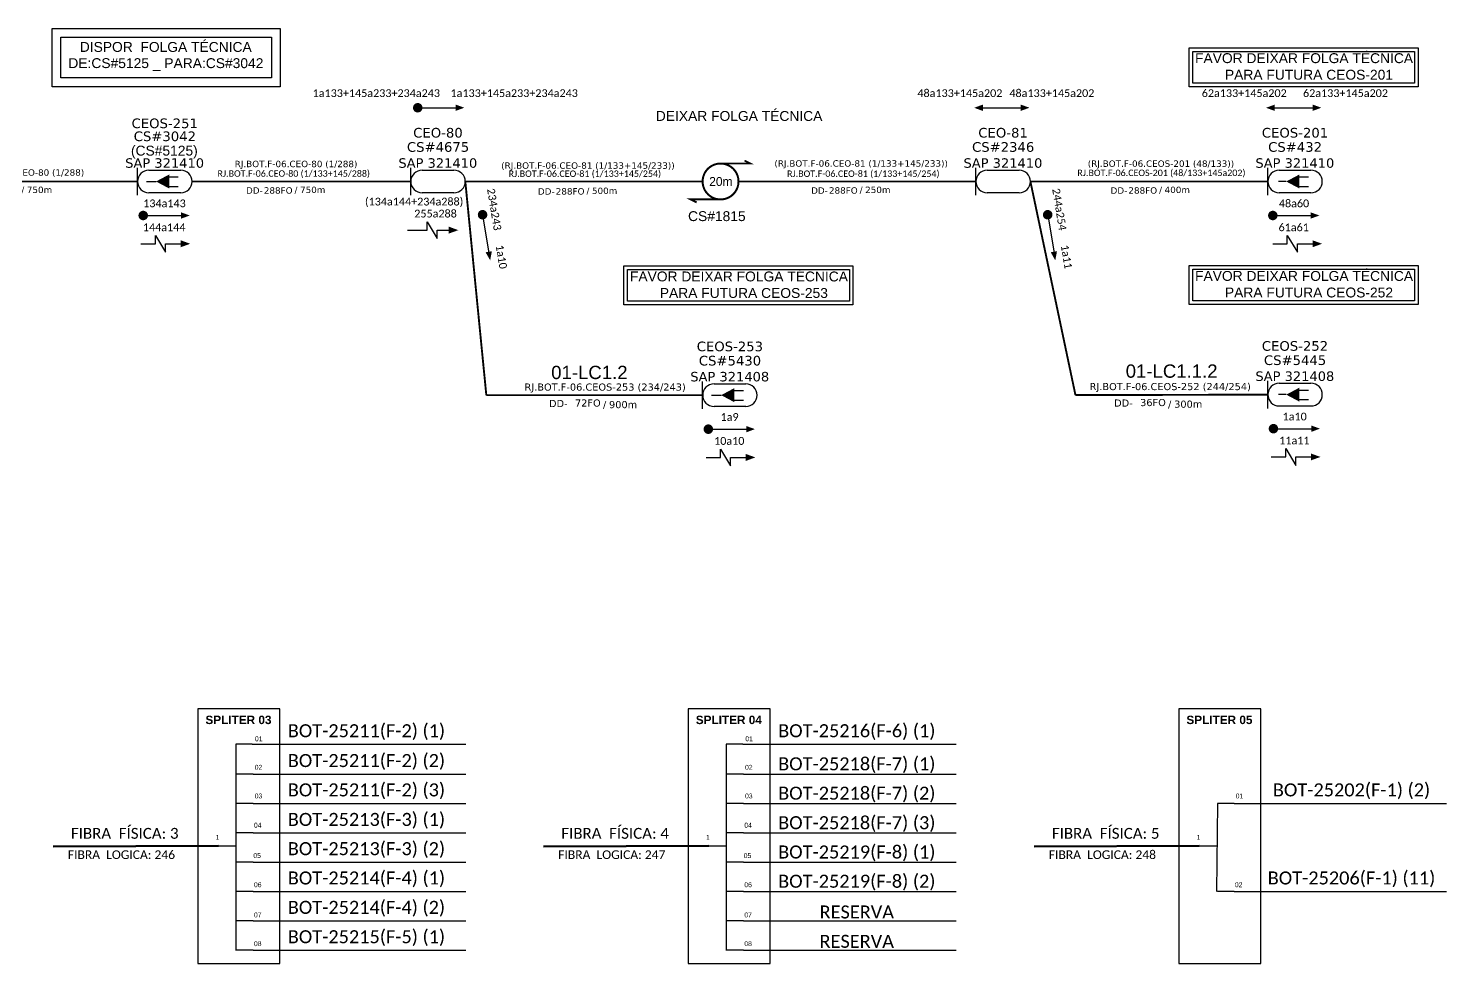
# Model space of a CAD drawing. Header units: millimetres. Extents: x 8750 to 9252, y -2645 to -1973.
# Drawn here: x 8953.1 to 9251.9, y -2186 to -1989 of the extents above; entities that cross this region are included whole.
import ezdxf
from ezdxf.enums import TextEntityAlignment as Align

# ---------------------------------------------------------------- set-up
doc = ezdxf.new("R2010")
doc.units = ezdxf.units.MM
doc.header["$MEASUREMENT"] = 0
doc.linetypes.add('ARILSUPP', pattern=[2.98, 1.42, -0.71, 0.14, -0.71])
for name, color, linetype in [('20.4-CEOS', 1, 'Continuous'), ('20.5-CABO AÉREO', 1, 'Continuous'), ('CEO', 1, 'Continuous'), ('LC1', 3, 'Continuous'), ('SETA', 7, 'Continuous')]:
    doc.layers.add(name, color=color, linetype=linetype)
doc.layers.add('40.1-ETIQUETAS', color=1, linetype='Continuous', lineweight=20)
doc.styles.add('ARIAL', font='arial.ttf')
doc.styles.add('siredit', font='verdana.ttf')

# ---------------------------------------------------------------- blocks, each defined once
blk = doc.blocks.new('ETIQUETA_RS5F')
at = {"layer": '40.1-ETIQUETAS', "color": 0, "style": 'siredit'}
blk.add_text('/', height=1.5, dxfattribs=at).set_placement((1.55, -1.95), align=Align.MIDDLE_RIGHT)
for tag, p in [('ETIQUETA_R_PRIMARIA', (1.18, 4.1)), ('ETIQUETA_R_SECUNDARIA', (1.18, 2.1)), ('F_ATIVAS/F_MORTAS', (1.11, -4.24))]:
    blk.add_attdef(tag, text='', height=1.5, dxfattribs=at).set_placement(p, align=Align.MIDDLE_CENTER)
for tag, p in [('TIPO_CABO', (-6.62, -2.12)), ('CAP_CABO', (0.37, -2.09))]:
    blk.add_attdef(tag, text='', height=1.5, dxfattribs=at).set_placement(p, align=Align.MIDDLE_RIGHT)
blk.add_attdef('METROS', text='', height=1.5, dxfattribs=at).set_placement((2.11, -1.95), align=Align.MIDDLE_LEFT)
for tag, p in [('FUSÃO_1', (0.82, -8.39)), ('FUSÃO_2', (0.82, -10.6)), ('FUSÃO_3', (0.82, -12.93)), ('FUSÃO_4', (0.82, -15.14)), ('FUSÃO_5', (0.82, -17.16))]:
    blk.add_attdef(tag, text='', height=1.5, dxfattribs=at).set_placement(p, align=Align.CENTER)

msp = doc.modelspace()

# ---------------------------------------------------------------- linework, layer by layer
at = {"color": 7, "linetype": 'Continuous'}
for p, q in [((8996.77, -2139.84), (8996.77, -2183.27)), ((9000.28, -2139.84), (8996.77, -2139.84)), ((9100.08, -2139.84), (9100.08, -2183.27)), ((9103.59, -2139.84), (9100.08, -2139.84)), ((9000.46, -2146.12), (8996.94, -2146.12)), ((9103.77, -2146.12), (9100.25, -2146.12)), ((9000.46, -2152.31), (8996.94, -2152.31)), ((9103.77, -2152.31), (9100.25, -2152.31)), ((9203.61, -2152.31), (9203.44, -2170.86)), ((9207.13, -2152.31), (9203.61, -2152.31)), ((9000.46, -2158.53), (8996.94, -2158.53)), ((9103.77, -2158.53), (9100.25, -2158.53)), ((8993.12, -2161.27), (8996.75, -2161.27)), ((9096.43, -2161.27), (9100.06, -2161.27)), ((9199.79, -2161.27), (9203.42, -2161.27)), ((9000.46, -2164.7), (8996.94, -2164.7)), ((9103.77, -2164.7), (9100.25, -2164.7)), ((9000.46, -2170.86), (8996.94, -2170.86)), ((9103.77, -2170.86), (9100.25, -2170.86)), ((9207.13, -2170.86), (9203.61, -2170.86)), ((9000.46, -2177.05), (8996.94, -2177.05)), ((9103.77, -2177.05), (9100.25, -2177.05)), ((9000.46, -2183.23), (8996.94, -2183.23)), ((9103.77, -2183.23), (9100.25, -2183.23))]:
    msp.add_line(p, q, dxfattribs=at)
at = {"color": 10, "linetype": 'Continuous'}
for p, q in [((9000.28, -2139.84), (9045.23, -2139.85)), ((9103.59, -2139.84), (9148.54, -2139.85)), ((9000.46, -2146.12), (9045.23, -2146.13)), ((9103.77, -2146.12), (9148.54, -2146.13)), ((9000.46, -2152.3), (9045.23, -2152.31)), ((9103.77, -2152.3), (9148.54, -2152.31)), ((9207.13, -2152.3), (9251.9, -2152.31)), ((9000.46, -2158.52), (9045.23, -2158.53)), ((9103.77, -2158.52), (9148.54, -2158.53)), ((9000.46, -2164.68), (9045.23, -2164.7)), ((9103.77, -2164.68), (9148.54, -2164.7)), ((9000.46, -2170.85), (9045.23, -2170.86)), ((9103.77, -2170.85), (9148.54, -2170.86)), ((9207.13, -2170.85), (9251.9, -2170.86)), ((9000.46, -2177.04), (9045.23, -2177.05)), ((9103.77, -2177.04), (9148.54, -2177.05)), ((9000.46, -2183.23), (9045.23, -2183.24)), ((9103.77, -2183.23), (9148.54, -2183.24))]:
    msp.add_line(p, q, dxfattribs=at)
at = {"color": 1, "linetype": 'Continuous', "lineweight": 60}
for p, q in [((8993.12, -2161.27), (8958.33, -2161.38)), ((9096.43, -2161.27), (9061.64, -2161.38)), ((9199.79, -2161.27), (9165, -2161.38))]:
    msp.add_line(p, q, dxfattribs=at)
at = {"color": 1}
for points in [[(8958.12, -1989.05), (9006.15, -1989.05), (9006.15, -2001.33), (8958.12, -2001.33)], [(8959.96, -1990.89), (9004.31, -1990.89), (9004.31, -1999.49), (8959.96, -1999.49)]]:
    msp.add_lwpolyline(points, close=True, dxfattribs=at)
at = {"color": 5, "ltscale": 9e-07}
for points in [[(9197.63, -1993.13), (9245.89, -1993.13), (9245.89, -2001.34), (9197.63, -2001.34)], [(9198.4, -1993.9), (9245.12, -1993.9), (9245.12, -2000.57), (9198.4, -2000.57)]]:
    msp.add_lwpolyline(points, close=True, dxfattribs=at)
at = {"color": 0, "const_width": 1}
for points in [[(9034.63, -2005.77, 1), (9035.63, -2005.77, 1)], [(9048.71, -2027.81, 1), (9048.87, -2028.8, 1)], [(9167.77, -2027.81, 1), (9167.93, -2028.8, 1)]]:
    msp.add_lwpolyline(points, format="xyb", close=True, dxfattribs=at)
at = {"color": 0}
for points in [[(9035.13, -2005.77), (9043.11, -2005.77)], [(9154.19, -2005.77), (9162.17, -2005.77)], [(9037.11, -2031.56), (9037.11, -2029.79), (9039.23, -2033.33), (9039.23, -2031.56)]]:
    msp.add_lwpolyline(points, dxfattribs=at)
at = {"color": 7}
for points in [[(9215.69, -2005.77), (9223.67, -2005.77)], [(8977.29, -2028.47), (8985.27, -2028.47)], [(9215.28, -2028.47), (9223.26, -2028.47)], [(8979.88, -2034.42), (8979.88, -2032.65), (8981.99, -2036.18), (8981.99, -2034.42)], [(9218.33, -2034.42), (9218.33, -2032.65), (9220.45, -2036.18), (9220.45, -2034.42)], [(9096.35, -2073.47), (9104.33, -2073.47)], [(9215.41, -2073.37), (9223.39, -2073.37)], [(9098.94, -2079.42), (9098.94, -2077.65), (9101.05, -2081.19), (9101.05, -2079.42)], [(9218, -2079.32), (9218, -2077.55), (9220.11, -2081.09), (9220.11, -2079.32)]]:
    msp.add_lwpolyline(points, dxfattribs=at)
at = {"color": 5, "const_width": 0.394}
for points in [[(9098.93, -2017.52), (9105.23, -2017.52), (9103.97, -2016.89)], [(9098.93, -2025.08), (9092.63, -2025.08), (9093.89, -2025.71)]]:
    msp.add_lwpolyline(points, dxfattribs=at)
at = {"color": 5, "const_width": 0.42}
msp.add_lwpolyline([(9098.93, -2017.52, 1.000012), (9098.93, -2025.08, 0.999978)], format="xyb", close=True, dxfattribs=at)
at = {"color": 7, "const_width": 1}
for points in [[(8976.79, -2028.47, 1), (8977.79, -2028.46, 1)], [(9214.78, -2028.47, 1), (9215.78, -2028.46, 1)], [(9095.85, -2073.47, 1), (9096.85, -2073.47, 1)], [(9214.91, -2073.37, 1), (9215.91, -2073.37, 1)]]:
    msp.add_lwpolyline(points, format="xyb", close=True, dxfattribs=at)
at = {"color": 3, "ltscale": 9e-07}
for points in [[(9078.57, -2039.1), (9126.83, -2039.1), (9126.83, -2047.31), (9078.57, -2047.31)], [(9079.34, -2039.87), (9126.06, -2039.87), (9126.06, -2046.54), (9079.34, -2046.54)], [(9197.63, -2039), (9245.89, -2039), (9245.89, -2047.21), (9197.63, -2047.21)], [(9198.4, -2039.77), (9245.12, -2039.77), (9245.12, -2046.44), (9198.4, -2046.44)]]:
    msp.add_lwpolyline(points, close=True, dxfattribs=at)
at = {"color": 7}
for points in [[(8988.8, -2186.05), (9006.08, -2186.05), (9006.08, -2132.39), (8988.8, -2132.39)], [(9092.11, -2186.05), (9109.39, -2186.05), (9109.39, -2132.39), (9092.11, -2132.39)], [(9195.47, -2186.05), (9212.75, -2186.05), (9212.75, -2132.39), (9195.47, -2132.39)]]:
    msp.add_lwpolyline(points, close=True, dxfattribs=at)
at = {"layer": '20.4-CEOS', "color": 8}
for p, q in [((8978.49, -2018.91), (8985.2, -2018.91)), ((8985.2, -2023.69), (8978.49, -2023.69)), ((9097.55, -2063.91), (9104.26, -2063.91)), ((9216.61, -2063.81), (9223.32, -2063.81)), ((9104.26, -2068.7), (9097.55, -2068.7)), ((9223.32, -2068.6), (9216.61, -2068.6))]:
    msp.add_line(p, q, dxfattribs=at)
at = {"layer": '20.4-CEOS', "color": 5}
for p, q in [((9036.05, -2018.91), (9042.76, -2018.91)), ((9155.11, -2018.91), (9161.82, -2018.91)), ((9216.61, -2018.91), (9223.32, -2018.91)), ((9042.76, -2023.69), (9036.05, -2023.69)), ((9161.82, -2023.69), (9155.11, -2023.69)), ((9223.32, -2023.69), (9216.61, -2023.69))]:
    msp.add_line(p, q, dxfattribs=at)
at = {"layer": '20.4-CEOS', "color": 8}
for points in [[(8976.09, -2024.19), (8976.09, -2018.42)], [(8977.95, -2021.3), (8979.99, -2021.3)], [(8982.64, -2020.35), (8984.68, -2020.35)], [(8982.64, -2022.34), (8984.68, -2022.34)], [(9095.15, -2069.19), (9095.15, -2063.42)], [(9214.21, -2069.09), (9214.21, -2063.32)], [(9097.01, -2066.31), (9099.05, -2066.31)], [(9101.7, -2065.36), (9103.74, -2065.36)], [(9101.7, -2067.35), (9103.74, -2067.35)], [(9218.11, -2066.2), (9216.5, -2066.2)], [(9220.76, -2065.26), (9222.8, -2065.26)], [(9220.76, -2067.25), (9222.8, -2067.25)]]:
    msp.add_lwpolyline(points, dxfattribs=at)
for points in [[(8979.99, -2021.3, 0, 2.95, 0), (8982.76, -2021.3, 2.95, 2.95, 0)], [(9218.11, -2066.2, 0, 2.95, 0), (9220.88, -2066.2, 2.95, 2.95, 0)], [(9099.05, -2066.31, 0, 2.95, 0), (9101.82, -2066.31, 2.95, 2.95, 0)]]:
    msp.add_lwpolyline(points, format="xyseb", dxfattribs=at)
at = {"layer": '20.4-CEOS', "color": 5}
for points in [[(9033.65, -2024.19), (9033.65, -2018.42)], [(9152.71, -2024.19), (9152.71, -2018.42)], [(9214.21, -2024.19), (9214.21, -2018.42)], [(9218.11, -2021.3), (9216.5, -2021.3)], [(9220.76, -2020.35), (9222.8, -2020.35)], [(9220.76, -2022.34), (9222.8, -2022.34)]]:
    msp.add_lwpolyline(points, dxfattribs=at)
msp.add_lwpolyline([(9218.11, -2021.3, 0, 2.95, 0), (9220.88, -2021.3, 2.95, 2.95, 0)], format="xyseb", dxfattribs=at)
at = {"layer": '20.4-CEOS', "color": 8}
for centre, start, end in [((8978.49, -2021.3), 90, 270), ((8985.2, -2021.3), 270, 90), ((9097.55, -2066.31), 90, 270), ((9104.26, -2066.31), 270, 90), ((9216.61, -2066.2), 90, 270), ((9223.32, -2066.2), 270, 90)]:
    msp.add_arc(centre, 2.39, start, end, dxfattribs=at)
at = {"layer": '20.4-CEOS', "color": 5}
for centre, start, end in [((9036.05, -2021.3), 90, 270), ((9042.76, -2021.3), 270, 90), ((9155.11, -2021.3), 90, 270), ((9161.82, -2021.3), 270, 90), ((9216.61, -2021.3), 90, 270), ((9223.32, -2021.3), 270, 90)]:
    msp.add_arc(centre, 2.39, start, end, dxfattribs=at)
at = {"layer": '20.5-CABO AÉREO', "color": 5, "ltscale": 8, "const_width": 0.4}
for points in [[(8926.09, -2021.3), (8976.09, -2021.3)], [(8987.59, -2021.3), (9033.65, -2021.3)], [(9045.15, -2021.3), (9095.15, -2021.3)], [(9102.71, -2021.3), (9152.71, -2021.3)], [(9164.21, -2021.3), (9214.21, -2021.3)]]:
    msp.add_lwpolyline(points, dxfattribs=at)
at = {"layer": '20.5-CABO AÉREO', "color": 1, "ltscale": 8, "const_width": 0.4}
for points in [[(9045.15, -2021.3), (9049.58, -2066.31)], [(9164.21, -2021.3), (9173.7, -2066.29)], [(9049.58, -2066.31), (9095.15, -2066.31)], [(9173.7, -2066.29), (9214.21, -2066.2)]]:
    msp.add_lwpolyline(points, dxfattribs=at)
at = {"layer": 'SETA', "color": 0}
for points in [[(9048.79, -2028.3), (9050.19, -2036.79)], [(9167.85, -2028.3), (9169.25, -2036.79)], [(9032.96, -2031.56), (9037.11, -2031.56)], [(9039.23, -2031.56), (9042.42, -2031.56)]]:
    msp.add_lwpolyline(points, dxfattribs=at)
at = {"layer": 'SETA', "color": 7}
for points in [[(8976.82, -2034.42), (8979.88, -2034.42)], [(8981.99, -2034.42), (8985.18, -2034.42)], [(9215.28, -2034.42), (9218.33, -2034.42)], [(9220.45, -2034.42), (9223.64, -2034.42)], [(9095.88, -2079.42), (9098.94, -2079.42)], [(9101.05, -2079.42), (9104.24, -2079.42)], [(9214.94, -2079.32), (9218, -2079.32)], [(9220.11, -2079.32), (9223.3, -2079.32)]]:
    msp.add_lwpolyline(points, dxfattribs=at)
at = {"layer": 'SETA', "color": 0}
for points in [[(9043.11, -2005.1), (9044.94, -2005.76), (9043.11, -2006.44)], [(9154.19, -2006.44), (9152.36, -2005.78), (9154.19, -2005.1)], [(9162.17, -2005.1), (9164, -2005.76), (9162.17, -2006.44)], [(9041.66, -2030.81), (9043.68, -2031.55), (9041.66, -2032.28)], [(9050.75, -2035.99), (9050.39, -2037.91), (9049.43, -2036.21)], [(9169.81, -2035.99), (9169.45, -2037.91), (9168.49, -2036.21)]]:
    msp.add_solid(points, dxfattribs=at)
at = {"layer": 'SETA', "color": 8}
msp.add_solid([(9215.69, -2006.44), (9213.86, -2005.78), (9215.69, -2005.1)], dxfattribs=at)
at = {"layer": 'SETA', "color": 7}
for points in [[(9223.67, -2005.1), (9225.5, -2005.76), (9223.67, -2006.44)], [(8985.27, -2027.8), (8987.1, -2028.46), (8985.28, -2029.13)], [(9223.25, -2027.8), (9225.09, -2028.46), (9223.26, -2029.13)], [(8985.18, -2033.68), (8987.2, -2034.42), (8985.18, -2035.15)], [(9223.64, -2033.68), (9225.66, -2034.42), (9223.64, -2035.15)], [(9104.33, -2072.8), (9106.16, -2073.46), (9104.34, -2074.14)], [(9223.39, -2072.7), (9225.22, -2073.36), (9223.4, -2074.04)], [(9104.24, -2078.69), (9106.26, -2079.42), (9104.24, -2080.16)], [(9223.3, -2078.59), (9225.32, -2079.32), (9223.3, -2080.05)]]:
    msp.add_solid(points, dxfattribs=at)

# ---------------------------------------------------------------- block references
at = {"layer": '40.1-ETIQUETAS', "color": 5}
ref = msp.add_blockref('ETIQUETA_RS5F', (9008.4, -2021.3), dxfattribs=dict(at, xscale=0.8999999999996362, yscale=0.900000000000091, zscale=0.9))
ref.add_attrib('ETIQUETA_R_SECUNDARIA', 'RJ.BOT.F-06.CEO-80 (1/288)', dxfattribs={"color": 0, "height": 1.35, "style": 'siredit'}).set_placement((9009.49, -2017.61), align=Align.MIDDLE_CENTER)
ref.add_attrib('TIPO_CABO', 'DD-', dxfattribs={"color": 0, "height": 1.35, "style": 'siredit'}).set_placement((9002.47, -2023.2), align=Align.MIDDLE_RIGHT)
ref.add_attrib('CAP_CABO', '288FO', dxfattribs={"color": 0, "height": 1.35, "style": 'siredit'}).set_placement((9008.76, -2023.19), align=Align.MIDDLE_RIGHT)
ref.add_attrib('METROS', '750m', dxfattribs={"color": 0, "height": 1.35, "style": 'siredit'}).set_placement((9010.33, -2023.06), align=Align.MIDDLE_LEFT)
ref = msp.add_blockref('ETIQUETA_RS5F', (9127.46, -2021.3), dxfattribs=dict(at, xscale=0.8999999999996362, yscale=0.900000000000091, zscale=0.9))
ref.add_attrib('ETIQUETA_R_SECUNDARIA', '(RJ.BOT.F-06.CEO-81 (1/133+145/233))', dxfattribs={"color": 0, "height": 1.35, "style": 'siredit'}).set_placement((9128.55, -2017.5), align=Align.MIDDLE_CENTER)
ref.add_attrib('TIPO_CABO', 'DD-', dxfattribs={"color": 0, "height": 1.35, "style": 'siredit'}).set_placement((9121.53, -2023.21), align=Align.MIDDLE_RIGHT)
ref.add_attrib('CAP_CABO', '288FO', dxfattribs={"color": 0, "height": 1.35, "style": 'siredit'}).set_placement((9127.82, -2023.19), align=Align.MIDDLE_RIGHT)
ref.add_attrib('METROS', '250m', dxfattribs={"color": 0, "height": 1.35, "style": 'siredit'}).set_placement((9129.39, -2023.06), align=Align.MIDDLE_LEFT)
ref = msp.add_blockref('ETIQUETA_RS5F', (9190.55, -2021.3), dxfattribs=dict(at, xscale=0.8999999999996362, yscale=0.900000000000091, zscale=0.9))
ref.add_attrib('ETIQUETA_R_SECUNDARIA', '(RJ.BOT.F-06.CEOS-201 (48/133))', dxfattribs={"color": 0, "height": 1.35, "style": 'siredit'}).set_placement((9191.71, -2017.54), align=Align.MIDDLE_CENTER)
ref.add_attrib('TIPO_CABO', 'DD-', dxfattribs={"color": 0, "height": 1.35, "style": 'siredit'}).set_placement((9184.62, -2023.21), align=Align.MIDDLE_RIGHT)
ref.add_attrib('CAP_CABO', '288FO', dxfattribs={"color": 0, "height": 1.35, "style": 'siredit'}).set_placement((9190.91, -2023.19), align=Align.MIDDLE_RIGHT)
ref.add_attrib('METROS', '400m', dxfattribs={"color": 0, "height": 1.35, "style": 'siredit'}).set_placement((9192.48, -2023.06), align=Align.MIDDLE_LEFT)
at = {"layer": '40.1-ETIQUETAS', "color": 0}
ref = msp.add_blockref('ETIQUETA_RS5F', (8950.84, -2021.3), dxfattribs=dict(at, xscale=0.8999999999996362, yscale=0.900000000000091, zscale=0.9))
ref.add_attrib('ETIQUETA_R_SECUNDARIA', 'RJ.BOT.F-06.CEO-80 (1/288)', dxfattribs={"color": 0, "height": 1.35, "style": 'siredit'}).set_placement((8951.93, -2019.41), align=Align.MIDDLE_CENTER)
ref.add_attrib('TIPO_CABO', 'DD-', dxfattribs={"color": 0, "height": 1.35, "style": 'siredit'}).set_placement((8944.91, -2023.2), align=Align.MIDDLE_RIGHT)
ref.add_attrib('CAP_CABO', '288FO', dxfattribs={"color": 0, "height": 1.35, "style": 'siredit'}).set_placement((8951.2, -2023.18), align=Align.MIDDLE_RIGHT)
ref.add_attrib('METROS', '750m', dxfattribs={"color": 0, "height": 1.35, "style": 'siredit'}).set_placement((8952.77, -2023.06), align=Align.MIDDLE_LEFT)
at = {"layer": '40.1-ETIQUETAS', "color": 5}
ref = msp.add_blockref('ETIQUETA_RS5F', (9069.9, -2021.5), dxfattribs=dict(at, xscale=0.8999999999996362, yscale=0.900000000000091, zscale=0.9))
ref.add_attrib('ETIQUETA_R_SECUNDARIA', '(RJ.BOT.F-06.CEO-81 (1/133+145/233))', dxfattribs={"color": 0, "height": 1.35, "style": 'siredit'}).set_placement((9070.99, -2017.95), align=Align.MIDDLE_CENTER)
ref.add_attrib('TIPO_CABO', 'DD-', dxfattribs={"color": 0, "height": 1.35, "style": 'siredit'}).set_placement((9063.97, -2023.4), align=Align.MIDDLE_RIGHT)
ref.add_attrib('CAP_CABO', '288FO', dxfattribs={"color": 0, "height": 1.35, "style": 'siredit'}).set_placement((9070.26, -2023.38), align=Align.MIDDLE_RIGHT)
ref.add_attrib('METROS', '500m', dxfattribs={"color": 0, "height": 1.35, "style": 'siredit'}).set_placement((9071.83, -2023.26), align=Align.MIDDLE_LEFT)
at = {"layer": '40.1-ETIQUETAS', "color": 0}
ref = msp.add_blockref('ETIQUETA_RS5F', (9073.29, -2066.35), dxfattribs=at)
ref.add_attrib('ETIQUETA_R_SECUNDARIA', 'RJ.BOT.F-06.CEOS-253 (234/243)', dxfattribs={"color": 0, "height": 1.5, "style": 'siredit'}).set_placement((9074.61, -2064.6), align=Align.MIDDLE_CENTER)
ref.add_attrib('TIPO_CABO', 'DD-', dxfattribs={"color": 0, "height": 1.5, "style": 'siredit'}).set_placement((9066.7, -2068.07), align=Align.MIDDLE_RIGHT)
ref.add_attrib('CAP_CABO', '72FO', dxfattribs={"color": 0, "height": 1.5, "style": 'siredit'}).set_placement((9073.68, -2067.96), align=Align.MIDDLE_RIGHT)
ref.add_attrib('METROS', '900m', dxfattribs={"color": 0, "height": 1.5, "style": 'siredit'}).set_placement((9075.43, -2068.3), align=Align.MIDDLE_LEFT)
ref = msp.add_blockref('ETIQUETA_RS5F', (9192.35, -2066.25), dxfattribs=at)
ref.add_attrib('ETIQUETA_R_SECUNDARIA', 'RJ.BOT.F-06.CEOS-252 (244/254)', dxfattribs={"color": 0, "height": 1.5, "style": 'siredit'}).set_placement((9193.67, -2064.5), align=Align.MIDDLE_CENTER)
ref.add_attrib('TIPO_CABO', 'DD-', dxfattribs={"color": 0, "height": 1.5, "style": 'siredit'}).set_placement((9185.76, -2067.97), align=Align.MIDDLE_RIGHT)
ref.add_attrib('CAP_CABO', '36FO', dxfattribs={"color": 0, "height": 1.5, "style": 'siredit'}).set_placement((9192.74, -2067.86), align=Align.MIDDLE_RIGHT)
ref.add_attrib('METROS', '300m', dxfattribs={"color": 0, "height": 1.5, "style": 'siredit'}).set_placement((9194.49, -2068.2), align=Align.MIDDLE_LEFT)

# ---------------------------------------------------------------- texts
at = {"color": 7, "style": 'ARIAL'}
for s, p in [('DISPOR  FOLGA TÉCNICA', (8963.93, -1994)), ('DE:CS#5125 _ PARA:CS#3042', (8961.52, -1997.41)), ('FAVOR DEIXAR FOLGA TÉCNICA', (9198.9, -1996.36)), ('PARA FUTURA CEOS-201', (9205.19, -1999.85)), ('FAVOR DEIXAR FOLGA TÉCNICA', (9079.84, -2042.34)), ('FAVOR DEIXAR FOLGA TÉCNICA', (9198.9, -2042.23)), ('PARA FUTURA CEOS-253', (9086.13, -2045.82)), ('PARA FUTURA CEOS-252', (9205.19, -2045.72))]:
    msp.add_text(s, height=2.0835, rotation=359.9867, dxfattribs=at).set_placement(p)
at = {"color": 0, "style": 'ARIAL'}
for s, height, p in [('DEIXAR FOLGA TÉCNICA', 2.0835, (9085.29, -2008.54)), ('CS#1815', 2.083, (9092.08, -2029.64))]:
    msp.add_text(s, height=height, rotation=359.9867, dxfattribs=at).set_placement(p)
at = {"color": 5, "style": 'ARIAL'}
msp.add_text('(CS#5125)', height=2.083, rotation=359.9867, dxfattribs=at).set_placement((8974.71, -2015.84))
at = {"color": 0}
msp.add_text('20m', height=1.89, dxfattribs=at).set_placement((9096.54, -2022.25))
at = {"attachment_point": 5}
for s, insert, char_height, width in [('{\\fArial|b1|i0|c0|p34;\\C10;SPLITER 03}', (8997.36, -2134.72), 1.7753, 17.28), ('\\pt9;{\\fCalibri|b0|i0|c0|p34;\\C7;BOT-25211(F-2) (1)}', (9024.32, -2137.29), 2.7432, 40.9104), ('{\\fArial|b1|i0|c0|p34;\\C10;SPLITER 04}', (9100.67, -2134.72), 1.7753, 17.28), ('\\pt9;{\\fCalibri|b0|i0|c0|p34;\\C7;BOT-25216(F-6) (1)}', (9127.63, -2137.29), 2.7432, 40.9104), ('{\\fArial|b1|i0|c0|p34;\\C10;SPLITER 05}', (9204.03, -2134.72), 1.7753, 17.28), ('\\C7;\\fArial|b0|i0|;\\H1.0273588255048;01 ', (9001.63, -2138.7), 1.7753, 3.5602), ('\\C7;\\fArial|b0|i0|;\\H1.0273588255048;01 ', (9104.94, -2138.7), 1.7753, 3.5602), ('\\pt9;{\\fCalibri|b0|i0|c0|p34;\\C7;BOT-25211(F-2) (2)}', (9024.32, -2143.57), 2.7432, 40.9104), ('\\pt9;{\\fCalibri|b0|i0|c0|p34;\\C7;BOT-25218(F-7) (1)}', (9127.63, -2144.26), 2.7432, 40.9104), ('\\C7;\\fArial|b0|i0|;\\H1.0273588255048;02 ', (9001.58, -2144.7), 1.7753, 3.7582), ('\\C7;\\fArial|b0|i0|;\\H1.0273588255048;02 ', (9104.88, -2144.7), 1.7753, 3.7582), ('\\pt9;{\\fCalibri|b0|i0|c0|p34;\\C7;BOT-25211(F-2) (3)}', (9024.32, -2149.75), 2.7432, 40.9104), ('\\pt9;{\\fCalibri|b0|i0|c0|p34;\\C7;BOT-25218(F-7) (2)}', (9127.63, -2150.44), 2.7432, 40.9104), ('\\pt9;{\\fCalibri|b0|i0|c0|p34;\\C7;BOT-25202(F-1) (2)}', (9231.86, -2149.75), 2.7432, 40.9104), ('\\C7;\\fArial|b0|i0|;\\H1.0273588255048;03 ', (9001.58, -2150.74), 1.7753, 3.456), ('\\C7;\\fArial|b0|i0|;\\H1.0273588255048;03 ', (9104.88, -2150.74), 1.7753, 3.456), ('{\\fArial|b0|i0|c0|p34;\\H0.5787x;\\C7;01}', (9208.25, -2150.74), 1.7753, 3.456), ('\\pt9;{\\fCalibri|b0|i0|c0|p34;\\C7;BOT-25213(F-3) (1)}', (9024.32, -2155.97), 2.7432, 40.9104), ('{\\fCalibri|b0|i0|c0|p34;\\C7;FIBRA  FÍSICA: 3}', (8973.4, -2158.62), 2.2859, 34.56), ('\\C7;\\fArial|b0|i0|;\\H1.0273588255048;04 ', (9001.42, -2156.89), 1.7753, 3.7582), ('{\\fCalibri|b0|i0|c0|p34;\\C7;FIBRA  FÍSICA: 4}', (9076.71, -2158.62), 2.2859, 34.56), ('\\C7;\\fArial|b0|i0|;\\H1.0273588255048;04 ', (9104.73, -2156.89), 1.7753, 3.7582), ('\\pt9;{\\fCalibri|b0|i0|c0|p34;\\C7;BOT-25218(F-7) (3)}', (9127.63, -2156.66), 2.7432, 40.9104), ('{\\fCalibri|b0|i0|c0|p34;\\C7;FIBRA  FÍSICA: 5}', (9180.07, -2158.62), 2.2859, 34.56), ('\\C7;\\fArial|b0|i0|;\\H1.0273588255048;1', (8992.95, -2159.44), 1.7753, 1.7584), ('\\pt9;{\\fCalibri|b0|i0|c0|p34;\\C7;BOT-25213(F-3) (2)}', (9024.32, -2162.13), 2.7432, 40.9104), ('\\C7;\\fArial|b0|i0|;\\H1.0273588255048;1', (9096.26, -2159.44), 1.7753, 1.7584), ('\\C7;\\fArial|b0|i0|;\\H1.0273588255048;1', (9199.62, -2159.44), 1.7753, 1.7584), ('{\\fCalibri|b0|i0|c0|p34;\\C7;FIBRA  LOGICA: 246}', (8972.71, -2163.11), 1.8289, 34.56), ('\\C7;\\fArial|b0|i0|;\\H1.0273588255048;05 ', (9001.29, -2163.3), 1.7753, 4.6222), ('{\\fCalibri|b0|i0|c0|p34;\\C7;FIBRA  LOGICA: 247}', (9076.02, -2163.11), 1.8289, 34.56), ('\\C7;\\fArial|b0|i0|;\\H1.0273588255048;05 ', (9104.6, -2163.3), 1.7753, 4.6222), ('\\pt9;{\\fCalibri|b0|i0|c0|p34;\\C7;BOT-25219(F-8) (1)}', (9127.63, -2162.83), 2.7432, 40.9104), ('{\\fCalibri|b0|i0|c0|p34;\\C7;FIBRA  LOGICA: 248}', (9179.38, -2163.11), 1.8289, 34.56), ('\\pt9;{\\fCalibri|b0|i0|c0|p34;\\C7;BOT-25214(F-4) (1)}', (9024.32, -2168.3), 2.7432, 40.9104), ('\\pt9;{\\fCalibri|b0|i0|c0|p34;\\C7;BOT-25206(F-1) (11)}', (9231.86, -2168.3), 2.7432, 40.9104), ('\\C7;\\fArial|b0|i0|;\\H1.0273588255048;06 ', (9001.42, -2169.44), 1.7753, 3.7582), ('\\C7;\\fArial|b0|i0|;\\H1.0273588255048;06 ', (9104.73, -2169.44), 1.7753, 3.7582), ('\\pt9;{\\fCalibri|b0|i0|c0|p34;\\C7;BOT-25219(F-8) (2)}', (9127.63, -2168.99), 2.7432, 40.9104), ('{\\fArial|b0|i0|c0|p34;\\H0.5787x;\\C7;02}', (9208.09, -2169.44), 1.7753, 3.7582), ('\\C7;\\fArial|b0|i0|;\\H1.0273588255048;07 ', (9001.42, -2175.8), 1.7753, 3.7582), ('\\pt9;{\\fCalibri|b0|i0|c0|p34;\\C7;BOT-25214(F-4) (2)}', (9024.32, -2174.49), 2.7432, 40.9104), ('\\C7;\\fArial|b0|i0|;\\H1.0273588255048;07 ', (9104.73, -2175.8), 1.7753, 3.7582), ('\\pt9;{\\fCalibri|b0|i0|c0|p34;\\C7;RESERVA}', (9127.63, -2175.18), 2.7432, 40.9104), ('\\pt9;{\\fCalibri|b0|i0|c0|p34;\\C7;BOT-25215(F-5) (1)}', (9024.32, -2180.68), 2.7432, 40.9104), ('\\pt9;{\\fCalibri|b0|i0|c0|p34;\\C7;RESERVA}', (9127.62, -2181.37), 2.7432, 40.9104), ('\\C7;\\fArial|b0|i0|;\\H1.0273588255048;08 ', (9001.42, -2181.85), 1.7753, 3.7582), ('\\C7;\\fArial|b0|i0|;\\H1.0273588255048;08 ', (9104.73, -2181.85), 1.7753, 3.7582)]:
    msp.add_mtext(s, dxfattribs=dict(at, insert=insert, char_height=char_height, width=width))
at = {"layer": '20.4-CEOS', "color": 7, "style": 'siredit'}
for s, height, p in [('CS#3042', 2.028, (8981.85, -2011.78)), ('CS#2346', 2.028, (9158.47, -2014.03)), ('CS#432', 2.028, (9219.97, -2014.03)), ('SAP 321410', 2, (8981.8, -2017.41)), ('SAP 321410', 2, (9158.42, -2017.41)), ('SAP 321410', 2, (9219.92, -2017.41)), ('CS#5430', 2.028, (9100.91, -2059.04)), ('CS#5445', 2.028, (9219.97, -2058.94)), ('SAP 321408', 2, (9100.86, -2062.41)), ('SAP 321408', 2, (9219.92, -2062.31))]:
    msp.add_text(s, height=height, dxfattribs=at).set_placement(p, align=Align.MIDDLE_CENTER)
at = {"layer": '20.4-CEOS', "color": 0, "style": 'siredit'}
for s, height, p in [('CS#4675', 2.028, (9039.41, -2014.03)), ('SAP 321410', 2, (9039.36, -2017.41))]:
    msp.add_text(s, height=height, dxfattribs=at).set_placement(p, align=Align.MIDDLE_CENTER)
at = {"layer": '40.1-ETIQUETAS', "color": 0}
for s, insert, char_height, width, attachment_point, style in [('{\\fCalibri|b0|i0|c0|p34;1a133+145a233\\C1;+234a243}', (9026.4, -2002.7), 1.633, 27.8947, 5, 'ARIAL'), ('{\\fCalibri|b0|i0|c0|p34;1a133+145a233\\C1;+234a243}', (9055.45, -2002.7), 1.633, 27.8947, 5, 'ARIAL'), ('{\\fCalibri|b0|i0|c0|p34;48a133+145a202}', (9149.35, -2002.7), 1.633, 27.8947, 5, 'ARIAL'), ('{\\fCalibri|b0|i0|c0|p34;48a133+145a202}', (9168.73, -2002.7), 1.633, 27.8947, 5, 'ARIAL'), ('{\\fCalibri|b0|i0|c0|p34;\\C1;RJ.BOT.F-06.CEO-81 (1/133+145/254)}', (9112.94, -2018.98), 1.35, 33.7679, 1, 'siredit'), ('{\\fCalibri|b0|i0|c0|p34;(134a144+234a288)}', (9034.37, -2025.71), 1.633, 27.8947, 5, 'ARIAL'), ('{\\fCalibri|b0|i0|c0|p34;255a288}', (9038.88, -2028.07), 1.633, 27.8947, 5, 'ARIAL')]:
    msp.add_mtext(s, dxfattribs=dict(at, insert=insert, char_height=char_height, width=width, attachment_point=attachment_point, style=style))
at = {"layer": '40.1-ETIQUETAS', "color": 8, "insert": (9209.26, -2002.7), "char_height": 1.633, "width": 27.8947, "attachment_point": 5, "style": 'ARIAL'}
msp.add_mtext('{\\fCalibri|b0|i0|c0|p34;\\C0;62a133+145a202}', dxfattribs=at)
at = {"layer": '40.1-ETIQUETAS', "color": 7, "char_height": 1.633, "width": 27.8947, "attachment_point": 5, "style": 'ARIAL'}
for s, insert in [('{\\fCalibri|b0|i0|c0|p34;\\C0;62a133+145a202}', (9230.59, -2002.7)), ('{\\fCalibri|b0|i0|c0|p34;134a143}', (8981.77, -2025.92)), ('{\\fCalibri|b0|i0|c0|p34;48a60}', (9219.75, -2025.92)), ('{\\fCalibri|b0|i0|c0|p34;144a144}', (8981.7, -2030.96)), ('{\\fCalibri|b0|i0|c0|p34;61a61}', (9219.68, -2030.96)), ('{\\fCalibri|b0|i0|c0|p34;1a9}', (9100.83, -2070.92)), ('{\\fCalibri|b0|i0|c0|p34;1a10}', (9219.89, -2070.82)), ('{\\fCalibri|b0|i0|c0|p34;10a10}', (9100.76, -2075.96)), ('{\\fCalibri|b0|i0|c0|p34;11a11}', (9219.82, -2075.86))]:
    msp.add_mtext(s, dxfattribs=dict(at, insert=insert))
at = {"layer": '40.1-ETIQUETAS', "color": 1, "char_height": 1.35, "width": 33.7679, "attachment_point": 1, "style": 'siredit'}
for s, insert in [('{\\fCalibri|b0|i0|c0|p34;RJ.BOT.F-06.CEO-80 (1/133+145/288)}', (8992.94, -2018.95)), ('{\\fCalibri|b0|i0|c0|p34;RJ.BOT.F-06.CEO-81 (1/133+145/254)}', (9054.27, -2018.98))]:
    msp.add_mtext(s, dxfattribs=dict(at, insert=insert))
at = {"layer": '40.1-ETIQUETAS', "color": 5, "insert": (9174.1, -2018.8), "char_height": 1.35, "width": 59.7129, "attachment_point": 1, "style": 'siredit'}
msp.add_mtext('{\\fCalibri|b0|i0|c0|p34;RJ.BOT.F-06.CEOS-201 (48/133+145a202)}', dxfattribs=at)
at = {"layer": '40.1-ETIQUETAS', "color": 0, "char_height": 1.633, "width": 27.8947, "attachment_point": 5, "rotation": 279.4257, "style": 'ARIAL'}
for s, insert in [('{\\fCalibri|b0|i0|c0|p34;234a243}', (9051.25, -2027.18)), ('{\\fCalibri|b0|i0|c0|p34;244a254}', (9170.31, -2027.18)), ('{\\fCalibri|b0|i0|c0|p34;1a10}', (9052.76, -2037.17)), ('{\\fCalibri|b0|i0|c0|p34;1a11}', (9171.82, -2037.17))]:
    msp.add_mtext(s, dxfattribs=dict(at, insert=insert))
at = {"layer": 'CEO', "color": 7, "style": 'siredit'}
for s, p in [('CEOS-251', (8981.83, -2009.05)), ('CEO-81', (9158.45, -2011.03)), ('CEOS-201', (9219.95, -2011.03)), ('CEOS-253', (9100.89, -2056.04)), ('CEOS-252', (9219.95, -2055.94))]:
    msp.add_text(s, height=2.028, dxfattribs=at).set_placement(p, align=Align.MIDDLE_CENTER)
at = {"layer": 'CEO', "color": 0, "style": 'siredit'}
msp.add_text('CEO-80', height=2.028, dxfattribs=at).set_placement((9039.39, -2011.03), align=Align.MIDDLE_CENTER)
at = {"layer": 'LC1', "color": 0, "linetype": 'ARILSUPP', "style": 'ARIAL'}
for s, p in [('01-LC1.2', (9071.29, -2061.52)), ('01-LC1.1.2', (9193.96, -2061.24))]:
    msp.add_text(s, height=2.8, dxfattribs=at).set_placement(p, align=Align.MIDDLE_CENTER)

doc.saveas('drawing.dxf')
